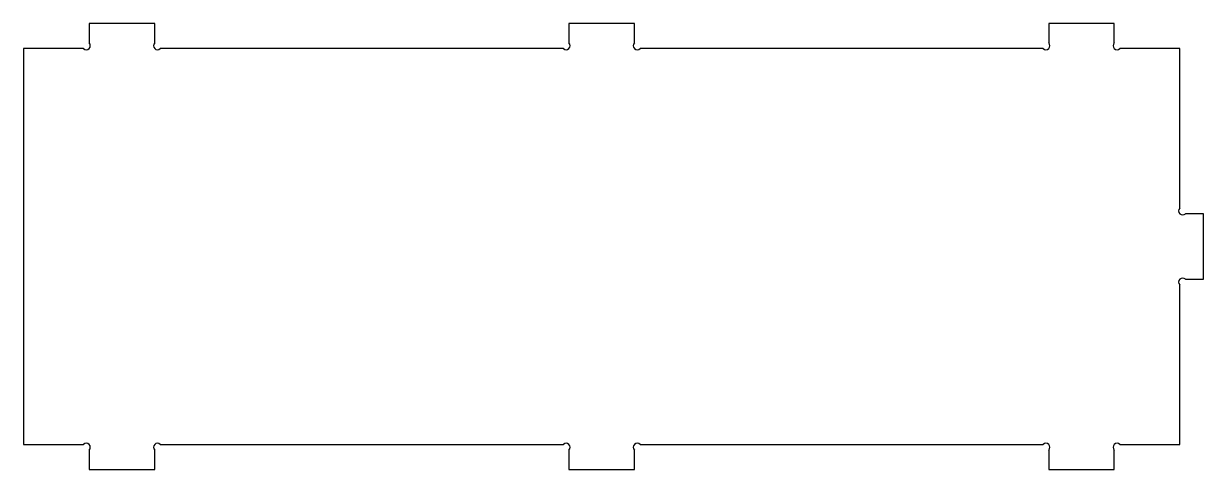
# Model space of a CAD drawing. Header units: millimetres. Extents: x 0 to 900, y 0 to 340.
import ezdxf

# ---------------------------------------------------------------- set-up
doc = ezdxf.new("R2010")
doc.units = ezdxf.units.MM
doc.layers.add('AUSSENKONTUR', color=1, linetype='Continuous')

msp = doc.modelspace()

# ---------------------------------------------------------------- linework, layer by layer
at = {"layer": 'AUSSENKONTUR'}
for p, q in [((100, 340), (50, 340)), ((50, 340), (50, 325.24)), ((100, 325.24), (100, 340)), ((466, 340), (416, 340)), ((416, 340), (416, 325.24)), ((466, 325.24), (466, 340)), ((832, 340), (782, 340)), ((782, 340), (782, 325.24)), ((832, 325.24), (832, 340)), ((0, 321), (0, 19)), ((45.76, 321), (0, 321)), ((411.76, 321), (104.24, 321)), ((777.76, 321), (470.24, 321)), ((882, 321), (836.24, 321)), ((882, 199.24), (882, 321)), ((900, 195), (886.24, 195)), ((900, 145), (900, 195)), ((886.24, 145), (900, 145)), ((882, 19), (882, 140.76)), ((0, 19), (45.76, 19)), ((104.24, 19), (411.76, 19)), ((470.24, 19), (777.76, 19)), ((836.24, 19), (882, 19)), ((50, 14.76), (50, 0)), ((100, 0), (100, 14.76)), ((416, 14.76), (416, 0)), ((466, 0), (466, 14.76)), ((782, 14.76), (782, 0)), ((832, 0), (832, 14.76)), ((50, 0), (100, 0)), ((416, 0), (466, 0)), ((782, 0), (832, 0))]:
    msp.add_line(p, q, dxfattribs=at)
for centre, start, end in [((47.88, 323.12), -135, 45), ((102.12, 323.12), -225, -45), ((413.88, 323.12), -135, 45), ((468.12, 323.12), -225, -45), ((779.88, 323.12), -135, 45), ((834.12, 323.12), -225, -45), ((884.12, 197.12), -225, -45), ((884.12, 142.88), -315, -135), ((47.88, 16.88), -45, 135), ((102.12, 16.88), -315, -135), ((413.88, 16.88), -45, 135), ((468.12, 16.88), -315, -135), ((779.88, 16.88), -45, 135), ((834.12, 16.88), -315, -135)]:
    msp.add_arc(centre, 3, start, end, dxfattribs=at)

doc.saveas('drawing.dxf')
